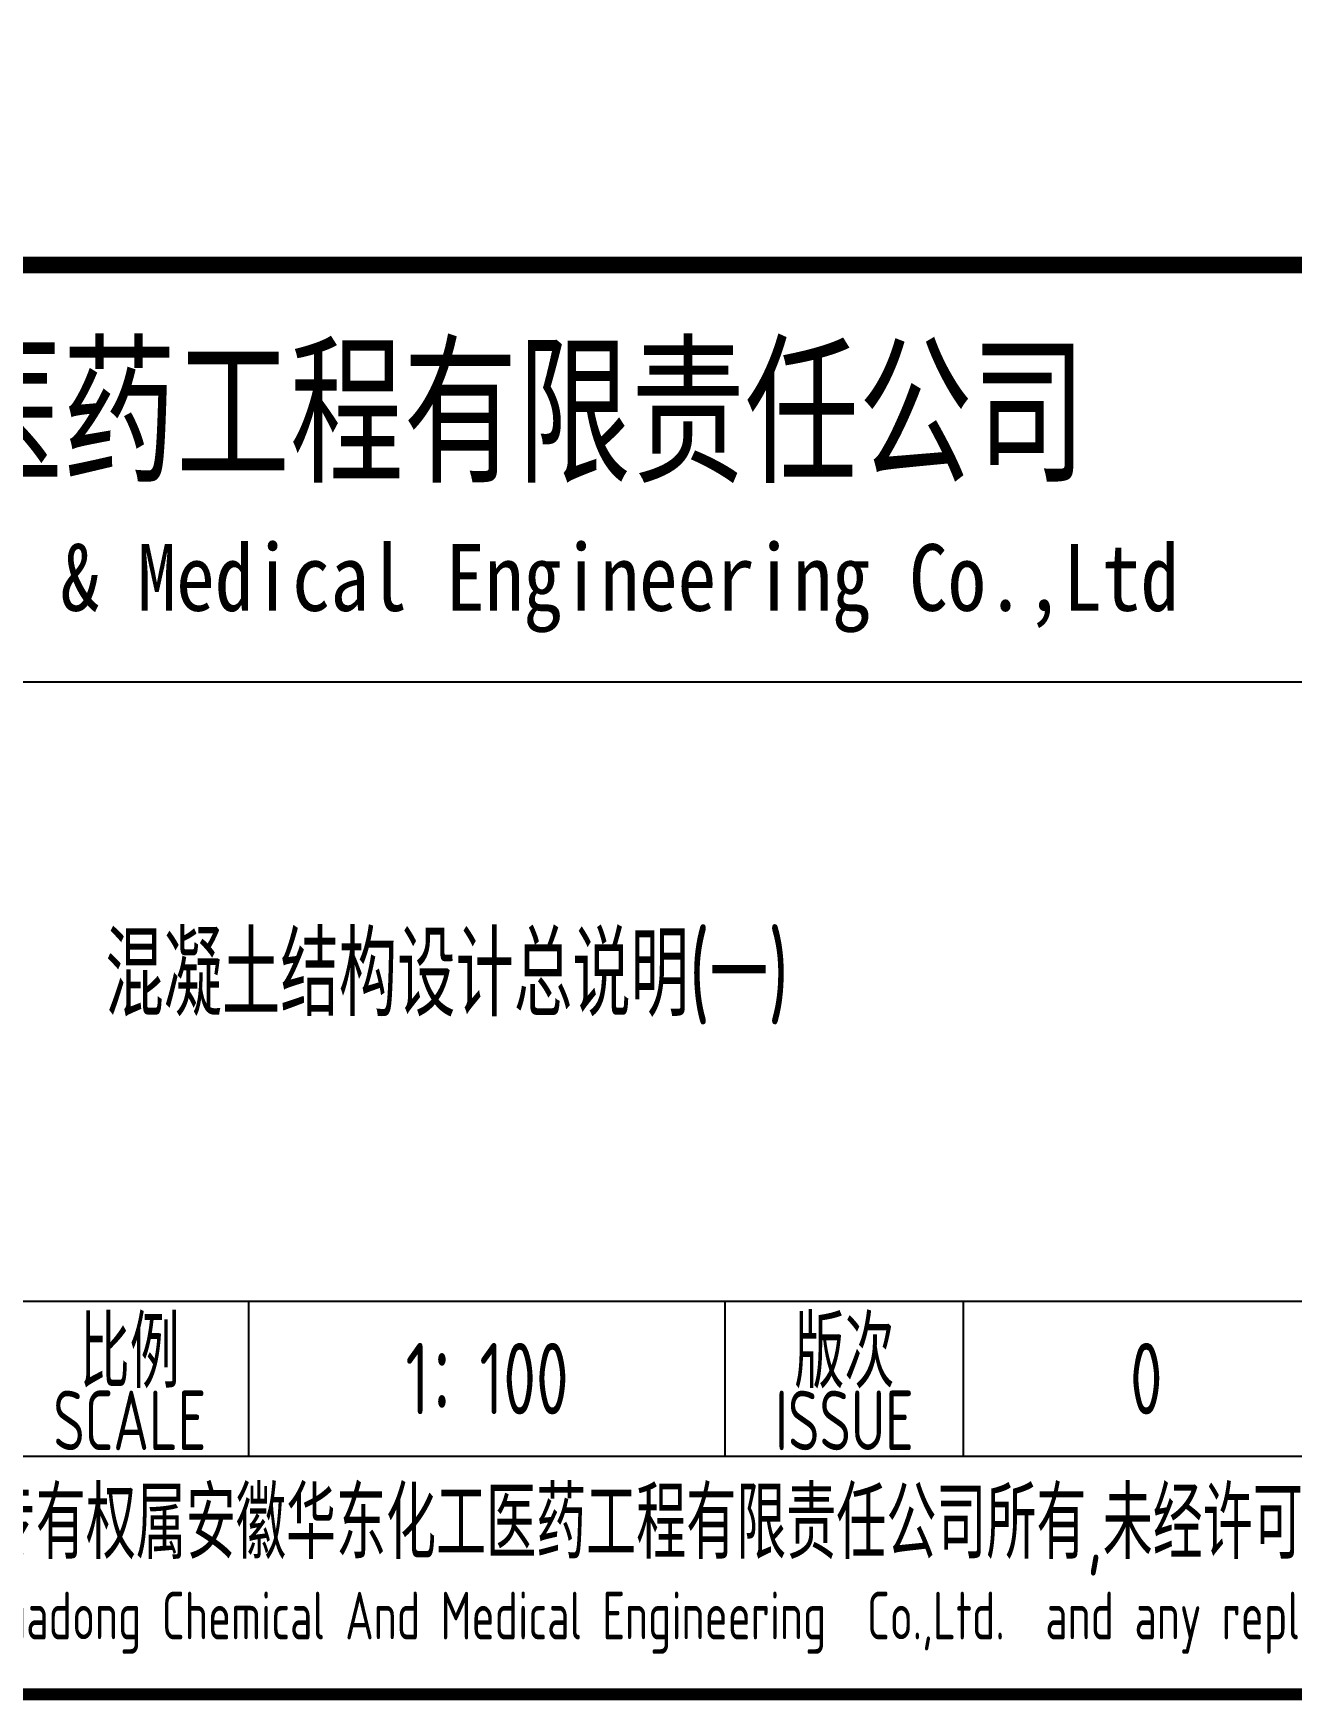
# Model space of a CAD drawing. Extents: x 9732137 to 18866768, y -962146 to 246094.
# Drawn here: x 9847752 to 9853034, y 177659 to 184666 of the extents above; entities that cross this region are included whole.
import ezdxf
from ezdxf.enums import TextEntityAlignment as Align

# ---------------------------------------------------------------- set-up
doc = ezdxf.new("R2010")
doc.units = 0
doc.header["$LTSCALE"] = 1000
doc.layers.get('0').update_dxf_attribs({"linetype": 'CONTINUOUS'})
doc.layers.add('BORDER', color=7, linetype='CONTINUOUS')
doc.styles.add('AHD_TQ_S', font='')
doc.styles.add('TSSD_Rein', font='Tssdeng.shx', dxfattribs={"width": 0.7, "bigfont": 'hztxt.shx'})
doc.styles.get('AHD_TQ_S').set_extended_font_data('SimSun')

msp = doc.modelspace()

# ---------------------------------------------------------------- linework, layer by layer
for p, q in [((9842156.8, 181943.7), (9853156.8, 181943.7)), ((9847656.8, 179343.7), (9860156.8, 179343.7)), ((9848656.8, 178693.7), (9848656.8, 179343.7)), ((9850656.8, 178693.7), (9850656.8, 179343.7)), ((9851656.8, 178693.7), (9851656.8, 179343.7)), ((9842156.8, 178693.7), (9860156.8, 178693.7)), ((9842156.8, 177694.4), (9860156.8, 177694.4))]:
    msp.add_line(p, q)
msp.add_lwpolyline([(9860156.8, 183693.7, 70, 70, 0), (9842156.8, 183693.7, 70, 70, 0), (9842156.8, 177693.7, 0, 0, 0)], format="xyseb")
at = {"const_width": 70}
msp.add_lwpolyline([(9860156.8, 183693.7), (9842156.8, 183693.7)], dxfattribs=at)
at = {"layer": 'BORDER', "const_width": 50}
msp.add_lwpolyline([(9779556.8, 177693.7), (9779556.8, 235093.7), (9860156.8, 235093.7), (9860156.8, 177693.7)], close=True, dxfattribs=at)

# ---------------------------------------------------------------- texts
for s, height, style, width, p in [('安徽华东化工医药工程有限责任公司', 500, 'AHD_TQ_S', 0.7, (9848351.7, 183093.7)), ('Anhui Huadong Chemical & Medical Engineering Co.,Ltd', 280, 'AHD_TQ_S', 0.85, (9848351.7, 182343.7)), ('比例', 300, 'TSSD_Rein', 0.7, (9848156.8, 179143.7)), ('版次', 300, 'TSSD_Rein', 0.7, (9851156.8, 179143.7)), ('SCALE', 250, 'TSSD_Rein', 0.7, (9848156.8, 178843.7)), ('ISSUE', 250, 'TSSD_Rein', 0.7, (9851156.8, 178843.7)), ('本文件专有权属安徽华东化工医药工程有限责任公司所有,未经许可不得复制或转让给第三方', 300, 'TSSD_Rein', 0.7, (9851156.8, 178393.7)), ('The proprietary right of this document belongs to Anhui Huadong Chemical And Medical Engineering  Co.,Ltd.  and any replication or transfer to the 3rd. side is forbidden without its permission. ', 200, 'TSSD_Rein', 0.7, (9850903.2, 177994.4))]:
    msp.add_text(s, height=height, dxfattribs=dict(style=style, width=width)).set_placement(p, align=Align.MIDDLE)
at = {"lineweight": -3, "style": 'TSSD_Rein', "width": 0.7}
for tag, text, p in [('1：100', '1:100', (9849656.8, 179018.7)), ('0', '0', (9852423.7, 179018.7))]:
    msp.add_attdef(tag, text=text, height=300, dxfattribs=at).set_placement(p, align=Align.MIDDLE)
at = {"style": 'TSSD_Rein', "width": 0.7}
msp.add_attdef('0', text='0', height=300, dxfattribs=at).set_placement((9852423.7, 179018.7), align=Align.MIDDLE)
at = {"layer": 'BORDER', "lineweight": -3, "insert": (9848054.2, 180890.1), "char_height": 350, "width": 4985.785, "attachment_point": 1, "style": 'TSSD_Rein'}
msp.add_mtext('混凝土结构设计总说明(一)', dxfattribs=at)

doc.saveas('drawing.dxf')
